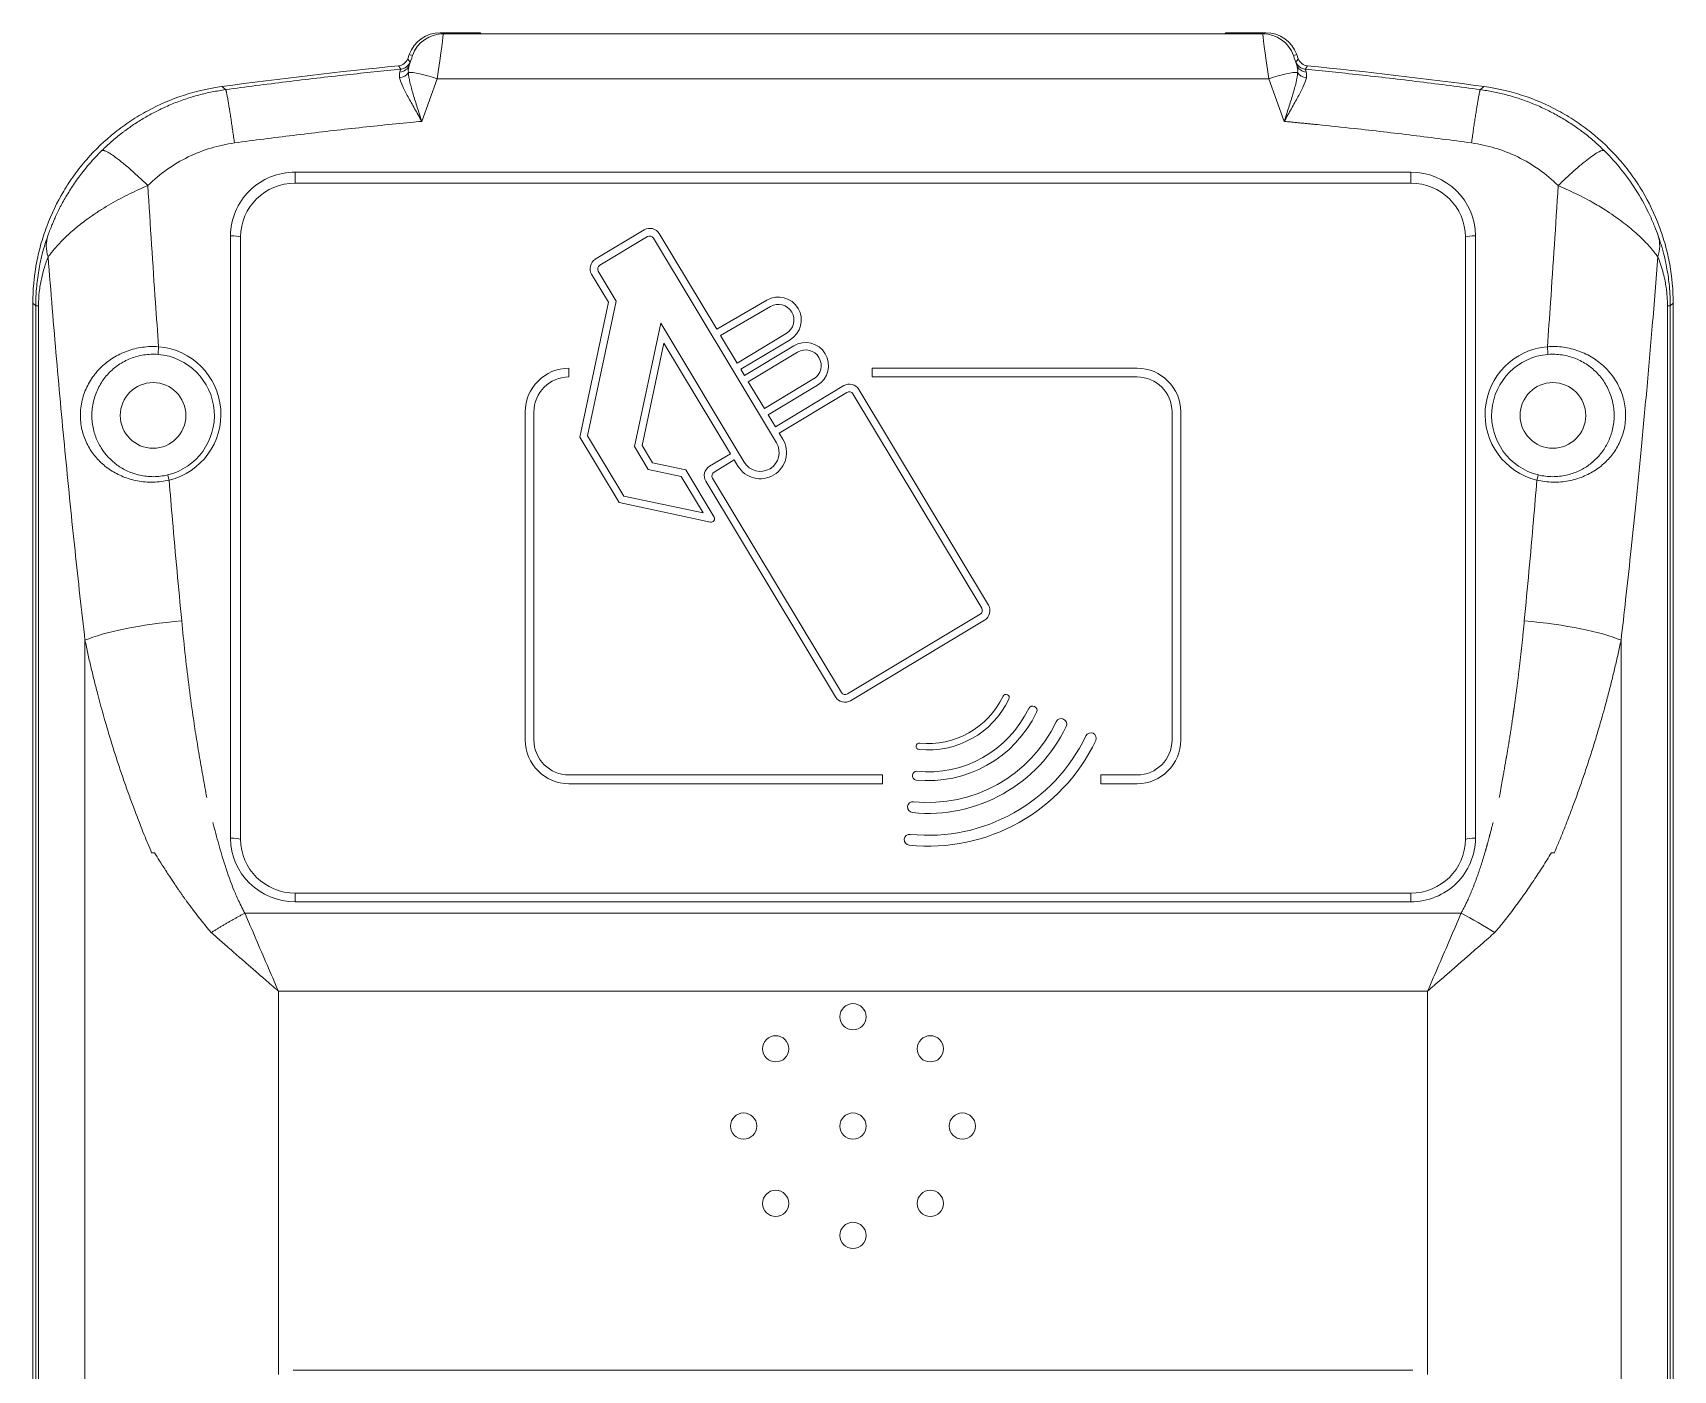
# Model space of a CAD drawing. Header units: millimetres. Extents: x -2408 to -1447, y -915 to -594.
# Drawn here: x -2148.2 to -2073.2, y -735.5 to -674.3 of the extents above; entities that cross this region are included whole.
import ezdxf

# ---------------------------------------------------------------- set-up
doc = ezdxf.new("R2010")
doc.units = ezdxf.units.MM
doc.layers.add('4', color=7, linetype='CONTINUOUS', true_color=0xffffff)

msp = doc.modelspace()

# ---------------------------------------------------------------- linework, layer by layer
at = {"layer": '4', "color": 7, "linetype": 'Continuous', "lineweight": 5}
for p, q in [((-2129.568, -674.332, 35), (-2129.423, -674.381, 35)), ((-2127.738, -674.332, 35), (-2129.568, -674.332, 35)), ((-2129.423, -674.381, 35), (-2091.959, -674.381, 35)), ((-2127.738, -674.332, 35), (-2127.696, -674.374, 35)), ((-2094.686, -674.38, 35), (-2126.696, -674.38, 35)), ((-2093.644, -674.332, 35), (-2093.686, -674.374, 35)), ((-2091.814, -674.332, 35), (-2093.644, -674.332, 35)), ((-2091.959, -674.381, 35), (-2091.814, -674.332, 35)), ((-2131.05, -675.519, 35), (-2130.977, -675.319, 35)), ((-2130.832, -675.368, 35), (-2130.977, -675.319, 35)), ((-2090.404, -675.319, 35), (-2090.549, -675.368, 35)), ((-2090.332, -675.519, 35), (-2090.404, -675.319, 35)), ((-2129.705, -676.435, 35), (-2130.408, -678.382, 35)), ((-2091.677, -676.435, 35), (-2129.705, -676.435, 35)), ((-2090.974, -678.383, 35), (-2091.677, -676.435, 35)), ((-2136.191, -680.704, 35), (-2136.191, -681.208, 35)), ((-2136.191, -680.704, 35), (-2085.191, -680.704, 35)), ((-2085.191, -680.704, 35), (-2085.191, -681.208, 35)), ((-2085.191, -681.208, 35), (-2136.191, -681.208, 35)), ((-2139.149, -711.165, 35), (-2139.149, -683.615, 35)), ((-2138.691, -683.668, 35), (-2138.691, -711.218, 35)), ((-2122.472, -684.692, 35), (-2120.233, -683.346, 35)), ((-2120.09, -683.653, 35), (-2122.268, -684.961, 35)), ((-2114.19, -693.085, 35), (-2119.816, -683.721, 35)), ((-2119.547, -683.517, 35), (-2116.923, -687.883, 35)), ((-2082.691, -683.668, 35), (-2082.691, -711.218, 35)), ((-2082.233, -711.165, 35), (-2082.233, -683.615, 35)), ((-2121.873, -686.658, 35), (-2122.643, -685.378, 35)), ((-2122.336, -685.236, 35), (-2121.517, -686.599, 35)), ((-2148.191, -739.832, 35), (-2148.191, -686.697, 35)), ((-2148.191, -686.697, 35), (-2148.057, -686.815, 35)), ((-2148.057, -739.832, 35), (-2148.057, -686.815, 35)), ((-2123.183, -692.821, 35), (-2121.873, -686.658, 35)), ((-2121.517, -686.599, 35), (-2122.827, -692.761, 35)), ((-2116.923, -687.883, 35), (-2114.632, -686.561, 35)), ((-2114.464, -686.852, 35), (-2116.756, -688.174, 35)), ((-2073.191, -686.697, 35), (-2073.325, -686.815, 35)), ((-2073.191, -739.832, 35), (-2073.191, -686.697, 35)), ((-2120.682, -693.25, 35), (-2119.484, -687.617, 35)), ((-2119.484, -687.617, 35), (-2115.666, -693.972, 35)), ((-2116.756, -688.174, 35), (-2115.991, -689.435, 35)), ((-2115.991, -689.435, 35), (-2113.74, -688.082, 35)), ((-2113.567, -688.37, 35), (-2115.818, -689.723, 35)), ((-2119.333, -688.522, 35), (-2120.33, -693.214, 35)), ((-2116.293, -693.581, 35), (-2119.333, -688.522, 35)), ((-2115.651, -690.001, 35), (-2113.401, -688.65, 35)), ((-2113.228, -688.938, 35), (-2115.478, -690.289, 35)), ((-2123.678, -690.072, 35), (-2123.678, -689.672, 35)), ((-2115.818, -689.723, 35), (-2115.651, -690.001, 35)), ((-2109.81, -689.672, 35), (-2097.704, -689.672, 35)), ((-2109.81, -689.672, 35), (-2109.81, -690.072, 35)), ((-2115.478, -690.289, 35), (-2114.742, -691.513, 35)), ((-2114.742, -691.513, 35), (-2112.493, -690.162, 35)), ((-2112.32, -690.45, 35), (-2114.569, -691.801, 35)), ((-2114.241, -692.348, 35), (-2111.114, -690.469, 35)), ((-2110.428, -690.64, 35), (-2104.501, -700.504, 35)), ((-2109.81, -690.072, 35), (-2097.704, -690.072, 35)), ((-2110.971, -690.775, 35), (-2114.068, -692.636, 35)), ((-2104.807, -700.646, 35), (-2110.697, -690.844, 35)), ((-2125.678, -706.673, 35), (-2125.678, -691.672, 35)), ((-2125.278, -706.673, 35), (-2125.278, -691.672, 35)), ((-2114.569, -691.801, 35), (-2114.241, -692.348, 35)), ((-2096.104, -691.672, 35), (-2096.104, -706.673, 35)), ((-2095.704, -691.672, 35), (-2095.704, -706.673, 35)), ((-2121.382, -695.818, 35), (-2123.183, -692.821, 35)), ((-2122.827, -692.761, 35), (-2121.169, -695.52, 35)), ((-2114.068, -692.636, 35), (-2113.902, -692.912, 35)), ((-2120.682, -693.25, 35), (-2120.05, -694.302, 35)), ((-2120.33, -693.214, 35), (-2119.858, -693.999, 35)), ((-2117.249, -694.155, 35), (-2116.293, -693.581, 35)), ((-2118.552, -694.62, 35), (-2120.05, -694.302, 35)), ((-2119.858, -693.999, 35), (-2118.339, -694.322, 35)), ((-2118.339, -694.322, 35), (-2117.043, -696.479, 35)), ((-2116.12, -693.869, 35), (-2117.045, -694.425, 35)), ((-2115.954, -694.145, 35), (-2116.12, -693.869, 35)), ((-2117.549, -696.289, 35), (-2118.552, -694.62, 35)), ((-2111.493, -704.705, 35), (-2117.42, -694.841, 35)), ((-2117.113, -694.699, 35), (-2111.224, -704.502, 35)), ((-2117.205, -696.706, 35), (-2121.382, -695.818, 35)), ((-2121.169, -695.52, 35), (-2117.549, -696.289, 35)), ((-2110.949, -704.57, 35), (-2104.876, -700.921, 35)), ((-2104.672, -701.19, 35), (-2110.807, -704.877, 35)), ((-2145.806, -705.732, 35), (-2145.806, -702.115, 35)), ((-2075.575, -705.732, 35), (-2075.575, -702.115, 35)), ((-2145.806, -739.832, 35), (-2145.806, -705.732, 35)), ((-2075.575, -738.832, 35), (-2075.575, -705.732, 35)), ((-2073.325, -715.732, 35), (-2073.325, -705.232, 35)), ((-2109.346, -708.273, 35), (-2123.678, -708.273, 35)), ((-2109.346, -708.673, 35), (-2123.678, -708.673, 35)), ((-2109.346, -708.673, 35), (-2109.346, -708.273, 35)), ((-2099.367, -708.273, 35), (-2099.367, -708.673, 35)), ((-2097.704, -708.273, 35), (-2099.367, -708.273, 35)), ((-2097.704, -708.673, 35), (-2099.367, -708.673, 35)), ((-2142.633, -711.832, 35), (-2142.623, -711.832, 35)), ((-2078.749, -711.832, 35), (-2078.759, -711.832, 35)), ((-2136.191, -713.678, 35), (-2085.191, -713.678, 35)), ((-2136.191, -713.678, 35), (-2136.191, -714.075, 35)), ((-2085.191, -713.678, 35), (-2085.191, -714.075, 35)), ((-2138.496, -714.587, 35), (-2082.886, -714.587, 35)), ((-2085.191, -714.075, 35), (-2136.191, -714.075, 35)), ((-2136.962, -735.693, 35), (-2136.962, -718.158, 35)), ((-2084.42, -718.158, 35), (-2136.962, -718.158, 35)), ((-2084.42, -735.693, 35), (-2084.42, -718.158, 35)), ((-2136.291, -735.495, 35), (-2085.091, -735.495, 35))]:
    msp.add_line(p, q, dxfattribs=at)
at = {"layer": '4', "color": 7, "linetype": 'Continuous', "lineweight": 5, "extrusion": (0, 0, -1)}
for centre in [(2142.691, -691.832, -35), (2078.691, -691.832, -35)]:
    msp.add_circle(centre, 1.5, dxfattribs=at)
at = {"layer": '4', "color": 7, "linetype": 'Continuous', "lineweight": 5}
for centre in [(-2110.691, -719.332, 35), (-2114.226, -720.797, 35), (-2107.155, -720.797, 35), (-2115.691, -724.332, 35), (-2110.691, -724.332, 35), (-2105.691, -724.332, 35), (-2114.226, -727.868, 35), (-2107.155, -727.868, 35), (-2110.691, -729.332, 35)]:
    msp.add_circle(centre, 0.6, dxfattribs=at)
at = {"layer": '4', "color": 7, "linetype": 'Continuous', "lineweight": 5, "extrusion": (0, 0, -1)}
msp.add_arc((2110.691, -888.332, -35), 213.5, 82.23319, 84.41446, dxfattribs=at)
at = {"layer": '4', "color": 7, "linetype": 'Continuous', "lineweight": 5}
for centre, radius, start, end in [((-2110.691, -888.332, 35), 213.5, 82.23319, 84.41446), ((-2119.975, -683.775, 35), 0.5, 31, 121), ((-2119.987, -683.824, 35), 0.2, 31, 121), ((-2122.214, -685.12, 35), 0.5, 121, 211), ((-2122.165, -685.133, 35), 0.2, 121, 211), ((-2114.107, -687.47, 35), 1.05, 301, 119.98985), ((-2114.107, -687.47, 35), 0.714, 301, 119.98985), ((-2112.86, -689.55, 35), 1.05, 301, 121), ((-2142.691, -691.832, 35), 2.8, 283.62528, 85.32345), ((-2142.691, -691.779, 35), 3.1, 283.62528, 85.32345), ((-2112.86, -689.55, 35), 0.714, 301, 121), ((-2078.691, -691.779, 35), 3.1, 94.67655, 256.37472), ((-2078.691, -691.832, 35), 2.8, 94.67655, 256.37472), ((-2123.678, -691.672, 35), 2, 90, 180), ((-2097.704, -691.672, 35), 2, 0, 90), ((-2123.678, -691.672, 35), 1.6, 90, 180), ((-2110.856, -690.897, 35), 0.5, 31, 121), ((-2110.868, -690.947, 35), 0.2, 31, 121), ((-2097.704, -691.672, 35), 1.6, 0, 90), ((-2114.928, -693.529, 35), 1.197, 211, 31), ((-2114.928, -693.529, 35), 0.861, 211, 31), ((-2116.991, -694.584, 35), 0.5, 121, 211), ((-2116.942, -694.596, 35), 0.2, 121, 211), ((-2117.173, -696.557, 35), 0.152, 258, 31), ((-2104.979, -700.749, 35), 0.2, 301, 31), ((-2104.929, -700.761, 35), 0.5, 301, 31), ((-2111.065, -704.448, 35), 0.5, 211, 301), ((-2111.052, -704.399, 35), 0.2, 211, 301), ((-2107.255, -703.039, 35), 4.094, 264.14377, 334.45425), ((-2107.255, -703.039, 35), 3.794, 264.14377, 334.45425), ((-2103.696, -704.74, 35), 0.15, 334.45425, 154.45425), ((-2107.255, -703.039, 35), 5.494, 264.14377, 334.45425), ((-2107.255, -703.039, 35), 5.094, 264.14377, 334.45425), ((-2102.478, -705.322, 35), 0.2, 334.45425, 154.45425), ((-2101.17, -705.947, 35), 0.25, 334.45425, 154.45425), ((-2107.255, -703.039, 35), 7.994, 264.14377, 334.45425), ((-2107.255, -703.039, 35), 6.994, 264.14377, 334.45425), ((-2107.255, -703.039, 35), 6.494, 264.14377, 334.45425), ((-2099.817, -706.594, 35), 0.25, 334.45425, 154.45425), ((-2123.678, -706.673, 35), 2, 180, 270), ((-2123.678, -706.673, 35), 1.6, 180, 270), ((-2107.255, -703.039, 35), 8.494, 264.14377, 334.45425), ((-2107.657, -706.962, 35), 0.15, 84.14377, 264.14377), ((-2097.704, -706.673, 35), 2, 270, 0), ((-2097.704, -706.673, 35), 1.6, 270, 0), ((-2107.771, -708.308, 35), 0.201, 90.93309, 257.35445), ((-2107.943, -709.748, 35), 0.25, 84.14377, 264.14377), ((-2108.096, -711.24, 35), 0.25, 84.14377, 264.14377)]:
    msp.add_arc(centre, radius, start, end, dxfattribs=at)
at = {"layer": '4', "color": 7, "linetype": 'Continuous', "lineweight": 5, "extrusion": (0, 0, -1)}
for centre, major_axis, start_param, end_param in [((-2129.568, -675.832, 35), (-1.422, 0.479), 0.024295, 1.245939), ((-2091.814, -675.832, 35), (-1.422, -0.479), 1.895654, 3.117298)]:
    msp.add_ellipse(centre, major_axis=major_axis, ratio=0.999865, start_param=start_param, end_param=end_param, dxfattribs=at)
at = {"layer": '4', "color": 7, "linetype": 'Continuous', "lineweight": 5}
for centre, major_axis, ratio, start_param, end_param in [((-2129.423, -675.881, 35), (0.479, 1.422), 0.999865, 0.324858, 1.546502), ((-2129.787, -676.881, 35), (0.364, 2.5), 0.006837, 4.892919, 6.278945), ((-2126.696, -674.374, 35), (1, 0), 0.005236, 3.146829, 4.712389), ((-2094.686, -674.374, 35), (1, 0), 0.005236, 4.712389, 6.277949), ((-2091.595, -676.881, 35), (-0.364, 2.5), 0.006837, 0.00424, 1.390266), ((-2091.959, -675.881, 35), (-0.479, 1.422), 0.999865, 4.736684, 5.958328), ((-2131.414, -675.5, 35), (-0.41, -0.286), 0.999799, 1.057884, 2.182323), ((-2131.196, -676.368, 35), (0.364, 1), 0.015412, 5.299794, 6.283561), ((-2090.185, -676.368, 35), (-0.364, 1), 0.015412, 6.282809, 7.266576), ((-2089.968, -675.5, 35), (-0.41, 0.286), 0.999799, 0.959269, 2.083708), ((-2131.457, -675.959, 35), (-0.49, -0.1), 0.869139, 1.47219, 2.472003), ((-2131.452, -675.648, 35), (-0.478, 0.147), 0.952358, 1.94424, 3.087793), ((-2129.705, -676.703, 35), (1.411, -0.509), 0.168279, 1.631447, 2.824925), ((-2091.677, -676.703, 35), (-1.411, -0.509), 0.168279, 3.458261, 4.651739), ((-2089.93, -675.648, 35), (-0.478, -0.147), 0.952358, 0.053799, 1.197352), ((-2089.925, -675.959, 35), (-0.49, 0.1), 0.869139, 0.66959, 1.669403), ((-2136.191, -683.615, 35), (2.958, 0), 0.983927, 1.570796, 3.141593), ((-2085.191, -683.615, 35), (2.958, 0), 0.983927, 0, 1.570796), ((-2136.191, -683.668, 35), (-2.5, 0), 0.983927, 4.712389, 6.283185), ((-2085.191, -683.668, 35), (2.5, 0), 0.983927, 0, 1.570796), ((-2139.149, -683.704, 35), (0.5, 0), 0.178571, 0.411517, 1.570796), ((-2082.233, -683.704, 35), (0.5, 0), 0.178571, 1.570796, 2.730076), ((-2142.438, -688.742, 35), (-0.024, -0.299), 0.014794, 4.533459, 6.283185), ((-2078.944, -688.742, 35), (0.024, -0.299), 0.014795, 0, 1.749727), ((-2141.961, -694.845, 35), (0.071, -0.292), 0.042714, 1.745225, 3.141593), ((-2079.421, -694.845, 35), (-0.071, -0.292), 0.042714, 3.141593, 4.53796), ((-2141.384, -702.115, 35), (-4.977, -0.477), 0.177784, 4.695366, 5.789106), ((-2079.997, -702.115, 35), (4.977, -0.477), 0.177784, 0.494079, 1.58782), ((-2136.191, -711.165, 35), (2.958, 0), 0.983927, 3.141593, 4.712389), ((-2139.149, -711.254, 35), (0.5, 0), 0.178571, 0.411517, 1.570796), ((-2136.191, -711.218, 35), (-2.5, 0), 0.983927, 0, 1.570796), ((-2085.191, -711.165, 35), (-2.958, 0), 0.983927, 1.570796, 3.141593), ((-2085.191, -711.218, 35), (2.5, 0), 0.983927, 4.712389, 6.283185), ((-2082.233, -711.254, 35), (-0.5, 0), 0.178571, 4.712389, 5.871668)]:
    msp.add_ellipse(centre, major_axis=major_axis, ratio=ratio, start_param=start_param, end_param=end_param, dxfattribs=at)
for points, degree, knots in [([(-2131.471, -675.846, 35), (-2131.377, -675.837, 35), (-2131.288, -675.801, 35), (-2131.14, -675.686, 35), (-2131.082, -675.608, 35), (-2131.05, -675.519, 35)], 3, [0, 0, 0, 0, 0.5, 0.5, 1, 1, 1, 1]), ([(-2090.332, -675.519, 35), (-2090.299, -675.608, 35), (-2090.242, -675.686, 35), (-2090.095, -675.8, 35), (-2090.005, -675.837, 35), (-2089.911, -675.846, 35)], 3, [0, 0, 0, 0, 0.5, 0.5, 1, 1, 1, 1]), ([(-2139.373, -676.933, 35), (-2138.45, -676.807, 35), (-2136.604, -676.568, 35), (-2133.934, -676.258, 35), (-2132.187, -676.078, 35), (-2131.366, -675.997, 35)], 3, [0, 0, 0, 0, 0.346354, 0.692709, 1, 1, 1, 1]), ([(-2131.366, -675.997, 35), (-2131.369, -675.992, 35), (-2131.373, -675.986, 35), (-2131.392, -675.959, 35), (-2131.408, -675.937, 35), (-2131.439, -675.892, 35), (-2131.455, -675.869, 35), (-2131.471, -675.846, 35)], 3, [0, 0, 0, 0, 0.108436, 0.108436, 0.542179, 0.542179, 1, 1, 1, 1]), ([(-2130.408, -678.382, 35), (-2130.463, -678.284, 35), (-2130.519, -678.184, 35), (-2130.628, -677.991, 35), (-2130.681, -677.896, 35), (-2130.84, -677.616, 35), (-2130.942, -677.434, 35), (-2131.128, -677.09, 35), (-2131.211, -676.929, 35), (-2131.344, -676.638, 35), (-2131.395, -676.505, 35), (-2131.419, -676.392, 35)], 3, [0, 0, 0, 0, 0.125, 0.125, 0.25, 0.25, 0.5, 0.5, 0.75, 0.75, 1, 1, 1, 1]), ([(-2131.019, -676.145, 35), (-2131.012, -676.282, 35), (-2130.984, -676.438, 35), (-2130.907, -676.775, 35), (-2130.857, -676.957, 35), (-2130.742, -677.342, 35), (-2130.679, -677.543, 35), (-2130.547, -677.954, 35), (-2130.478, -678.165, 35), (-2130.408, -678.382, 35)], 3, [0, 0, 0, 0, 0.25, 0.25, 0.5, 0.5, 0.75, 0.75, 1, 1, 1, 1]), ([(-2090.974, -678.383, 35), (-2090.904, -678.166, 35), (-2090.835, -677.954, 35), (-2090.703, -677.543, 35), (-2090.639, -677.342, 35), (-2090.525, -676.957, 35), (-2090.474, -676.775, 35), (-2090.397, -676.438, 35), (-2090.37, -676.282, 35), (-2090.363, -676.145, 35)], 3, [0, 0, 0, 0, 0.25, 0.25, 0.5, 0.5, 0.75, 0.75, 1, 1, 1, 1]), ([(-2089.963, -676.392, 35), (-2089.987, -676.505, 35), (-2090.038, -676.638, 35), (-2090.17, -676.929, 35), (-2090.253, -677.09, 35), (-2090.44, -677.434, 35), (-2090.542, -677.616, 35), (-2090.753, -677.99, 35), (-2090.863, -678.183, 35), (-2090.974, -678.383, 35)], 3, [0, 0, 0, 0, 0.25, 0.25, 0.5, 0.5, 0.75, 0.75, 1, 1, 1, 1]), ([(-2089.911, -675.846, 35), (-2089.914, -675.851, 35), (-2089.918, -675.857, 35), (-2089.937, -675.884, 35), (-2089.953, -675.906, 35), (-2089.984, -675.951, 35), (-2090, -675.974, 35), (-2090.016, -675.997, 35)], 3, [0, 0, 0, 0, 0.108436, 0.108436, 0.542179, 0.542179, 1, 1, 1, 1]), ([(-2082.009, -676.933, 35), (-2082.931, -676.807, 35), (-2084.778, -676.568, 35), (-2087.447, -676.258, 35), (-2089.194, -676.078, 35), (-2090.016, -675.997, 35)], 3, [0, 0, 0, 0, 0.346354, 0.692709, 1, 1, 1, 1]), ([(-2148.191, -686.697, 35), (-2148.191, -686.094, 35), (-2148.137, -685.5, 35), (-2147.978, -684.622, 35), (-2147.912, -684.332, 35), (-2147.753, -683.755, 35), (-2147.66, -683.468, 35), (-2147.343, -682.624, 35), (-2147.084, -682.087, 35), (-2146.627, -681.32, 35), (-2146.463, -681.071, 35), (-2146.112, -680.586, 35), (-2145.923, -680.349, 35), (-2145.332, -679.672, 35), (-2144.902, -679.26, 35), (-2144.204, -678.702, 35), (-2143.962, -678.526, 35), (-2143.461, -678.195, 35), (-2143.202, -678.039, 35), (-2142.412, -677.613, 35), (-2141.866, -677.379, 35), (-2140.732, -677.008, 35), (-2140.141, -676.872, 35), (-2139.544, -676.791, 35)], 3, [0, 0, 0, 0, 0.125, 0.125, 0.1875, 0.1875, 0.25, 0.25, 0.375, 0.375, 0.4375, 0.4375, 0.5, 0.5, 0.625, 0.625, 0.6875, 0.6875, 0.75, 0.75, 0.875, 0.875, 1, 1, 1, 1]), ([(-2144.008, -678.834, 35), (-2143.966, -678.803, 35), (-2143.845, -678.714, 35), (-2143.642, -678.571, 35), (-2143.397, -678.409, 35), (-2143.15, -678.256, 35), (-2142.9, -678.112, 35), (-2142.649, -677.976, 35), (-2142.289, -677.794, 35), (-2141.813, -677.581, 35), (-2141.215, -677.357, 35), (-2140.606, -677.174, 35), (-2139.992, -677.029, 35), (-2139.579, -676.965, 35), (-2139.373, -676.933, 35)], 3, [0, 0, 0, 0, 0.030788, 0.089296, 0.147314, 0.204823, 0.261804, 0.31824, 0.374115, 0.500706, 0.626856, 0.752295, 0.876759, 1, 1, 1, 1]), ([(-2077.367, -678.84, 35), (-2077.427, -678.794, 35), (-2077.572, -678.688, 35), (-2077.804, -678.527, 35), (-2078.065, -678.358, 35), (-2078.329, -678.199, 35), (-2078.597, -678.047, 35), (-2078.869, -677.905, 35), (-2079.145, -677.772, 35), (-2079.423, -677.648, 35), (-2079.704, -677.532, 35), (-2079.987, -677.426, 35), (-2080.272, -677.328, 35), (-2080.559, -677.24, 35), (-2080.847, -677.16, 35), (-2081.136, -677.09, 35), (-2081.427, -677.028, 35), (-2081.717, -676.975, 35), (-2081.912, -676.947, 35), (-2082.009, -676.933, 35)], 3, [0, 0, 0, 0, 0.044785, 0.106225, 0.167432, 0.228404, 0.289146, 0.349657, 0.409938, 0.469989, 0.529811, 0.589404, 0.648769, 0.707907, 0.766814, 0.825485, 0.883911, 0.942085, 1, 1, 1, 1]), ([(-2073.191, -686.697, 35), (-2073.191, -686.094, 35), (-2073.245, -685.5, 35), (-2073.404, -684.622, 35), (-2073.47, -684.332, 35), (-2073.629, -683.755, 35), (-2073.722, -683.468, 35), (-2074.039, -682.624, 35), (-2074.297, -682.087, 35), (-2074.754, -681.32, 35), (-2074.918, -681.071, 35), (-2075.27, -680.586, 35), (-2075.459, -680.349, 35), (-2076.05, -679.672, 35), (-2076.48, -679.26, 35), (-2077.178, -678.702, 35), (-2077.419, -678.526, 35), (-2077.92, -678.195, 35), (-2078.18, -678.039, 35), (-2078.969, -677.613, 35), (-2079.516, -677.379, 35), (-2080.65, -677.008, 35), (-2081.24, -676.872, 35), (-2081.838, -676.791, 35)], 3, [0, 0, 0, 0, 0.125, 0.125, 0.1875, 0.1875, 0.25, 0.25, 0.375, 0.375, 0.4375, 0.4375, 0.5, 0.5, 0.625, 0.625, 0.6875, 0.6875, 0.75, 0.75, 0.875, 0.875, 1, 1, 1, 1]), ([(-2130.408, -678.382, 35), (-2130.577, -678.399, 35), (-2130.747, -678.415, 35), (-2131.813, -678.518, 35), (-2133.605, -678.704, 35), (-2136.29, -679.016, 35), (-2138.077, -679.248, 35), (-2138.969, -679.369, 35)], 3, [0, 0, 0, 0, 0.059317, 0.059317, 0.372878, 0.686439, 1, 1, 1, 1]), ([(-2089.446, -678.533, 35), (-2088.89, -678.589, 35), (-2087.437, -678.743, 35), (-2085.092, -679.016, 35), (-2083.305, -679.248, 35), (-2082.412, -679.369, 35)], 3, [0, 0, 0, 0, 0.236993, 0.618497, 1, 1, 1, 1]), ([(-2145.034, -679.718, 35), (-2144.961, -679.647, 35), (-2144.815, -679.506, 35), (-2144.588, -679.302, 35), (-2144.358, -679.107, 35), (-2144.163, -678.952, 35), (-2144.046, -678.862, 35), (-2144.008, -678.834, 35)], 3, [0, 0, 0, 0, 0.225919, 0.450445, 0.673484, 0.894944, 1, 1, 1, 1]), ([(-2076.348, -679.718, 35), (-2076.424, -679.645, 35), (-2076.575, -679.498, 35), (-2076.81, -679.287, 35), (-2077.051, -679.085, 35), (-2077.238, -678.937, 35), (-2077.344, -678.857, 35), (-2077.367, -678.84, 35)], 3, [0, 0, 0, 0, 0.235435, 0.470005, 0.70369, 0.936485, 1, 1, 1, 1]), ([(-2147.506, -683.622, 35), (-2147.493, -683.587, 35), (-2147.467, -683.512, 35), (-2147.422, -683.392, 35), (-2147.371, -683.26, 35), (-2147.313, -683.117, 35), (-2147.248, -682.962, 35), (-2147.127, -682.687, 35), (-2146.932, -682.283, 35), (-2146.636, -681.75, 35), (-2146.289, -681.208, 35), (-2145.941, -680.734, 35), (-2145.617, -680.339, 35), (-2145.33, -680.018, 35), (-2145.132, -679.817, 35), (-2145.034, -679.718, 35)], 3, [0, 0, 0, 0, 0.02812, 0.058481, 0.091176, 0.126287, 0.163883, 0.204025, 0.325327, 0.455698, 0.594021, 0.731474, 0.82355, 0.913015, 1, 1, 1, 1]), ([(-2076.348, -679.718, 35), (-2076.382, -679.695, 35), (-2076.458, -679.708, 35), (-2076.699, -679.832, 35), (-2076.865, -679.942, 35), (-2077.264, -680.245, 35), (-2077.495, -680.439, 35), (-2077.974, -680.864, 35), (-2078.22, -681.095, 35), (-2078.451, -681.321, 35)], 3, [0, 0, 0, 0, 0.25, 0.25, 0.5, 0.5, 0.75, 0.75, 1, 1, 1, 1]), ([(-2073.876, -683.622, 35), (-2073.923, -683.489, 35), (-2073.98, -683.335, 35), (-2074.111, -683.013, 35), (-2074.184, -682.844, 35), (-2074.424, -682.329, 35), (-2074.613, -681.976, 35), (-2075.039, -681.284, 35), (-2075.277, -680.946, 35), (-2075.789, -680.303, 35), (-2076.064, -679.999, 35), (-2076.348, -679.718, 35)], 3, [0, 0, 0, 0, 0.125, 0.125, 0.25, 0.25, 0.5, 0.5, 0.75, 0.75, 1, 1, 1, 1]), ([(-2147.492, -684.585, 35), (-2147.477, -684.564, 35), (-2147.443, -684.52, 35), (-2147.384, -684.442, 35), (-2147.311, -684.349, 35), (-2147.202, -684.216, 35), (-2147.056, -684.048, 35), (-2146.789, -683.766, 35), (-2146.405, -683.405, 35), (-2145.921, -683.012, 35), (-2145.466, -682.684, 35), (-2145.053, -682.412, 35), (-2144.631, -682.158, 35), (-2144.205, -681.921, 35), (-2143.777, -681.703, 35), (-2143.353, -681.502, 35), (-2143.07, -681.381, 35), (-2142.931, -681.321, 35)], 3, [0, 0, 0, 0, 0.022476, 0.048694, 0.078528, 0.1119, 0.171743, 0.227697, 0.355608, 0.474159, 0.556188, 0.635682, 0.712836, 0.78778, 0.860577, 0.931325, 1, 1, 1, 1]), ([(-2142.438, -688.689, 35), (-2142.487, -688.022, 35), (-2142.658, -685.623, 35), (-2142.82, -683.145, 35), (-2142.931, -681.321, 35)], 3, [0, 0, 0, 0, 0.280783, 1, 1, 1, 1]), ([(-2078.944, -688.689, 35), (-2078.895, -688.022, 35), (-2078.724, -685.623, 35), (-2078.562, -683.145, 35), (-2078.451, -681.321, 35)], 3, [0, 0, 0, 0, 0.280783, 1, 1, 1, 1]), ([(-2073.89, -684.585, 35), (-2073.908, -684.561, 35), (-2073.945, -684.511, 35), (-2074.009, -684.427, 35), (-2074.084, -684.332, 35), (-2074.171, -684.227, 35), (-2074.271, -684.11, 35), (-2074.387, -683.984, 35), (-2074.587, -683.774, 35), (-2074.943, -683.433, 35), (-2075.53, -682.952, 35), (-2076.21, -682.482, 35), (-2076.82, -682.116, 35), (-2077.289, -681.862, 35), (-2077.688, -681.663, 35), (-2078.074, -681.482, 35), (-2078.327, -681.374, 35), (-2078.451, -681.321, 35)], 3, [0, 0, 0, 0, 0.0258, 0.053766, 0.083952, 0.116406, 0.151169, 0.18827, 0.227731, 0.331805, 0.474223, 0.629964, 0.736738, 0.807434, 0.874926, 0.939128, 1, 1, 1, 1]), ([(-2148.057, -686.815, 35), (-2148.056, -686.748, 35), (-2148.055, -686.614, 35), (-2148.049, -686.414, 35), (-2148.038, -686.215, 35), (-2148.019, -685.948, 35), (-2147.983, -685.611, 35), (-2147.924, -685.215, 35), (-2147.849, -684.821, 35), (-2147.756, -684.426, 35), (-2147.642, -684.022, 35), (-2147.553, -683.758, 35), (-2147.506, -683.622, 35)], 3, [0, 0, 0, 0, 0.056926, 0.113882, 0.170976, 0.22832, 0.345459, 0.467876, 0.588178, 0.716658, 0.853803, 1, 1, 1, 1]), ([(-2147.506, -683.622, 35), (-2147.55, -683.762, 35), (-2147.575, -683.915, 35), (-2147.573, -684.24, 35), (-2147.546, -684.411, 35), (-2147.492, -684.585, 35)], 3, [0, 0, 0, 0, 0.5, 0.5, 1, 1, 1, 1]), ([(-2073.702, -684.161, 35), (-2073.711, -684.129, 35), (-2073.765, -683.945, 35), (-2073.826, -683.769, 35), (-2073.875, -683.622, 35)], 3, [0, 0, 0, 0, 0.170656, 1, 1, 1, 1]), ([(-2147.928, -686.815, 35), (-2147.928, -686.6, 35), (-2147.916, -686.386, 35), (-2147.871, -685.976, 35), (-2147.839, -685.779, 35), (-2147.721, -685.221, 35), (-2147.615, -684.89, 35), (-2147.492, -684.585, 35)], 3, [0, 0, 0, 0, 0.25, 0.25, 0.5, 0.5, 1, 1, 1, 1]), ([(-2145.806, -702.115, 35), (-2145.883, -701.439, 35), (-2146.039, -700.072, 35), (-2146.264, -697.998, 35), (-2146.484, -695.877, 35), (-2146.698, -693.71, 35), (-2146.907, -691.495, 35), (-2147.109, -689.234, 35), (-2147.306, -686.925, 35), (-2147.429, -685.37, 35), (-2147.492, -684.585, 35)], 3, [0, 0, 0, 0, 0.115831, 0.234281, 0.355351, 0.47904, 0.605349, 0.734278, 0.865829, 1, 1, 1, 1]), ([(-2075.575, -702.115, 35), (-2075.505, -701.498, 35), (-2075.356, -700.192, 35), (-2075.131, -698.124, 35), (-2074.894, -695.839, 35), (-2074.647, -693.335, 35), (-2074.394, -690.613, 35), (-2074.136, -687.672, 35), (-2073.974, -685.638, 35), (-2073.89, -684.585, 35)], 3, [0, 0, 0, 0, 0.105723, 0.223829, 0.354314, 0.497177, 0.652413, 0.820022, 1, 1, 1, 1]), ([(-2073.454, -686.815, 35), (-2073.454, -686.778, 35), (-2073.455, -686.703, 35), (-2073.458, -686.592, 35), (-2073.463, -686.48, 35), (-2073.47, -686.369, 35), (-2073.485, -686.199, 35), (-2073.512, -685.97, 35), (-2073.565, -685.658, 35), (-2073.644, -685.315, 35), (-2073.753, -684.943, 35), (-2073.843, -684.709, 35), (-2073.89, -684.585, 35)], 3, [0, 0, 0, 0, 0.04109, 0.082296, 0.123782, 0.165711, 0.20824, 0.31928, 0.438356, 0.604968, 0.791544, 1, 1, 1, 1]), ([(-2073.325, -686.815, 35), (-2073.326, -686.749, 35), (-2073.326, -686.616, 35), (-2073.333, -686.417, 35), (-2073.343, -686.217, 35), (-2073.362, -685.953, 35), (-2073.398, -685.615, 35), (-2073.456, -685.225, 35), (-2073.533, -684.818, 35), (-2073.616, -684.469, 35), (-2073.677, -684.244, 35), (-2073.702, -684.161, 35)], 3, [0, 0, 0, 0, 0.069301, 0.139508, 0.210391, 0.281838, 0.421344, 0.577543, 0.719488, 0.893773, 1, 1, 1, 1]), ([(-2141.961, -694.791, 35), (-2142.203, -694.848, 35), (-2142.446, -694.877, 35), (-2142.812, -694.885, 35), (-2142.934, -694.881, 35), (-2143.173, -694.861, 35), (-2143.29, -694.845, 35), (-2143.635, -694.781, 35), (-2143.857, -694.715, 35), (-2144.266, -694.549, 35), (-2144.457, -694.448, 35), (-2144.814, -694.214, 35), (-2144.976, -694.083, 35), (-2145.269, -693.794, 35), (-2145.401, -693.636, 35), (-2145.637, -693.284, 35), (-2145.737, -693.096, 35), (-2145.898, -692.683, 35), (-2145.959, -692.457, 35), (-2146.007, -692.102, 35), (-2146.016, -691.98, 35), (-2146.018, -691.733, 35), (-2146.012, -691.611, 35), (-2145.969, -691.246, 35), (-2145.909, -691.004, 35), (-2145.742, -690.559, 35), (-2145.633, -690.348, 35), (-2145.375, -689.962, 35), (-2145.228, -689.786, 35), (-2144.896, -689.465, 35), (-2144.71, -689.321, 35), (-2144.315, -689.075, 35), (-2144.103, -688.971, 35), (-2143.649, -688.806, 35), (-2143.415, -688.748, 35), (-2142.935, -688.68, 35), (-2142.686, -688.671, 35), (-2142.438, -688.689, 35)], 3, [0, 0, 0, 0, 0.0625, 0.0625, 0.09375, 0.09375, 0.125, 0.125, 0.1875, 0.1875, 0.25, 0.25, 0.3125, 0.3125, 0.375, 0.375, 0.4375, 0.4375, 0.5, 0.5, 0.53125, 0.53125, 0.5625, 0.5625, 0.625, 0.625, 0.6875, 0.6875, 0.75, 0.75, 0.8125, 0.8125, 0.875, 0.875, 0.9375, 0.9375, 1, 1, 1, 1]), ([(-2142.463, -689.041, 35), (-2142.681, -689.024, 35), (-2142.901, -689.032, 35), (-2143.322, -689.096, 35), (-2143.526, -689.151, 35), (-2143.919, -689.307, 35), (-2144.1, -689.404, 35), (-2144.436, -689.633, 35), (-2144.593, -689.767, 35), (-2144.869, -690.061, 35), (-2144.99, -690.221, 35), (-2145.199, -690.572, 35), (-2145.286, -690.761, 35), (-2145.417, -691.161, 35), (-2145.462, -691.377, 35), (-2145.499, -691.806, 35), (-2145.492, -692.027, 35), (-2145.432, -692.439, 35), (-2145.38, -692.636, 35), (-2145.245, -692.996, 35), (-2145.162, -693.161, 35), (-2144.871, -693.627, 35), (-2144.632, -693.883, 35), (-2144.188, -694.206, 35), (-2144.028, -694.3, 35), (-2143.682, -694.458, 35), (-2143.494, -694.522, 35), (-2143.196, -694.588, 35), (-2143.095, -694.605, 35), (-2142.887, -694.627, 35), (-2142.78, -694.633, 35), (-2142.458, -694.631, 35), (-2142.244, -694.605, 35), (-2142.031, -694.553, 35)], 3, [0, 0, 0, 0, 0.0625, 0.0625, 0.125, 0.125, 0.1875, 0.1875, 0.25, 0.25, 0.3125, 0.3125, 0.375, 0.375, 0.4375, 0.4375, 0.5, 0.5, 0.5625, 0.5625, 0.625, 0.625, 0.75, 0.75, 0.8125, 0.8125, 0.875, 0.875, 0.90625, 0.90625, 0.9375, 0.9375, 1, 1, 1, 1]), ([(-2078.944, -688.689, 35), (-2078.696, -688.671, 35), (-2078.452, -688.679, 35), (-2077.971, -688.747, 35), (-2077.732, -688.806, 35), (-2077.283, -688.969, 35), (-2077.069, -689.073, 35), (-2076.67, -689.321, 35), (-2076.488, -689.463, 35), (-2076.155, -689.784, 35), (-2076.006, -689.962, 35), (-2075.75, -690.346, 35), (-2075.641, -690.555, 35), (-2075.472, -691.003, 35), (-2075.414, -691.24, 35), (-2075.356, -691.732, 35), (-2075.358, -691.978, 35), (-2075.423, -692.458, 35), (-2075.483, -692.68, 35), (-2075.645, -693.097, 35), (-2075.745, -693.284, 35), (-2075.978, -693.632, 35), (-2076.111, -693.793, 35), (-2076.407, -694.084, 35), (-2076.568, -694.214, 35), (-2076.922, -694.447, 35), (-2077.116, -694.549, 35), (-2077.525, -694.715, 35), (-2077.745, -694.78, 35), (-2078.206, -694.866, 35), (-2078.444, -694.887, 35), (-2078.934, -694.878, 35), (-2079.179, -694.848, 35), (-2079.421, -694.791, 35)], 3, [0, 0, 0, 0, 0.0625, 0.0625, 0.125, 0.125, 0.1875, 0.1875, 0.25, 0.25, 0.3125, 0.3125, 0.375, 0.375, 0.4375, 0.4375, 0.5, 0.5, 0.5625, 0.5625, 0.625, 0.625, 0.6875, 0.6875, 0.75, 0.75, 0.8125, 0.8125, 0.875, 0.875, 0.9375, 0.9375, 1, 1, 1, 1]), ([(-2079.35, -694.553, 35), (-2079.137, -694.605, 35), (-2078.923, -694.631, 35), (-2078.494, -694.633, 35), (-2078.284, -694.61, 35), (-2077.887, -694.522, 35), (-2077.699, -694.457, 35), (-2077.353, -694.299, 35), (-2077.193, -694.205, 35), (-2076.897, -693.99, 35), (-2076.764, -693.872, 35), (-2076.522, -693.612, 35), (-2076.413, -693.471, 35), (-2076.22, -693.161, 35), (-2076.137, -692.996, 35), (-2076.002, -692.636, 35), (-2075.95, -692.439, 35), (-2075.905, -692.13, 35), (-2075.895, -692.022, 35), (-2075.889, -691.807, 35), (-2075.892, -691.699, 35), (-2075.91, -691.484, 35), (-2075.926, -691.376, 35), (-2075.97, -691.164, 35), (-2075.997, -691.061, 35), (-2076.095, -690.761, 35), (-2076.183, -690.57, 35), (-2076.391, -690.222, 35), (-2076.512, -690.061, 35), (-2076.79, -689.766, 35), (-2076.945, -689.634, 35), (-2077.28, -689.405, 35), (-2077.466, -689.306, 35), (-2077.855, -689.152, 35), (-2078.058, -689.096, 35), (-2078.481, -689.032, 35), (-2078.701, -689.024, 35), (-2078.919, -689.041, 35)], 3, [0, 0, 0, 0, 0.0625, 0.0625, 0.125, 0.125, 0.1875, 0.1875, 0.25, 0.25, 0.3125, 0.3125, 0.375, 0.375, 0.4375, 0.4375, 0.5, 0.5, 0.53125, 0.53125, 0.5625, 0.5625, 0.59375, 0.59375, 0.625, 0.625, 0.6875, 0.6875, 0.75, 0.75, 0.8125, 0.8125, 0.875, 0.875, 0.9375, 0.9375, 1, 1, 1, 1]), ([(-2141.384, -701.222, 35), (-2141.527, -699.729, 35), (-2141.721, -697.607, 35), (-2141.909, -695.407, 35), (-2141.961, -694.791, 35)], 3, [0, 0, 0, 0, 0.723198, 1, 1, 1, 1]), ([(-2079.997, -701.222, 35), (-2079.855, -699.729, 35), (-2079.66, -697.607, 35), (-2079.473, -695.407, 35), (-2079.421, -694.791, 35)], 3, [0, 0, 0, 0, 0.723198, 1, 1, 1, 1]), ([(-2140.241, -709.309, 35), (-2140.295, -709.004, 35), (-2140.402, -708.394, 35), (-2140.567, -707.466, 35), (-2140.725, -706.523, 35), (-2140.894, -705.404, 35), (-2141.068, -704.121, 35), (-2141.239, -702.674, 35), (-2141.336, -701.706, 35), (-2141.384, -701.222, 35)], 3, [0, 0, 0, 0, 0.113672, 0.227352, 0.345955, 0.464797, 0.642882, 0.821309, 1, 1, 1, 1]), ([(-2145.806, -702.115, 35), (-2145.763, -702.315, 35), (-2145.677, -702.717, 35), (-2145.538, -703.321, 35), (-2145.391, -703.926, 35), (-2145.206, -704.653, 35), (-2145.044, -705.255, 35), (-2144.93, -705.655, 35), (-2144.908, -705.732, 35)], 3, [0, 0, 0, 0, 0.166033, 0.332594, 0.499684, 0.667304, 0.935646, 1, 1, 1, 1]), ([(-2075.575, -702.115, 35), (-2075.62, -702.323, 35), (-2075.71, -702.739, 35), (-2075.853, -703.36, 35), (-2076.003, -703.977, 35), (-2076.136, -704.495, 35), (-2076.246, -704.913, 35), (-2076.305, -705.126, 35), (-2076.334, -705.232, 35)], 3, [0, 0, 0, 0, 0.2001, 0.399166, 0.597199, 0.794199, 0.897905, 1, 1, 1, 1]), ([(-2143.594, -709.736, 35), (-2143.669, -709.533, 35), (-2143.821, -709.12, 35), (-2144.043, -708.488, 35), (-2144.264, -707.832, 35), (-2144.483, -707.153, 35), (-2144.7, -706.451, 35), (-2144.838, -705.974, 35), (-2144.908, -705.732, 35)], 3, [0, 0, 0, 0, 0.15286, 0.31124, 0.475141, 0.644567, 0.819519, 1, 1, 1, 1]), ([(-2081.141, -709.309, 35), (-2080.823, -707.506, 35), (-2080.819, -707.479, 35), (-2080.658, -706.562, 35), (-2080.514, -705.563, 35), (-2080.49, -705.399, 35), (-2080.466, -705.232, 35)], 2, [0, 0, 0, 0.462584, 0.462584, 0.925167, 0.925167, 1, 1, 1]), ([(-2077.788, -709.736, 35), (-2077.711, -709.527, 35), (-2077.556, -709.105, 35), (-2077.331, -708.463, 35), (-2077.109, -707.804, 35), (-2076.891, -707.128, 35), (-2076.678, -706.436, 35), (-2076.542, -705.969, 35), (-2076.474, -705.732, 35)], 3, [0, 0, 0, 0, 0.157083, 0.317969, 0.482686, 0.651247, 0.823678, 1, 1, 1, 1]), ([(-2142.757, -711.832, 35), (-2142.816, -711.693, 35), (-2142.932, -711.418, 35), (-2143.195, -710.774, 35), (-2143.414, -710.215, 35), (-2143.573, -709.79, 35), (-2143.594, -709.736, 35)], 3, [0, 0, 0, 0, 0.200793, 0.39417, 0.923289, 1, 1, 1, 1]), ([(-2078.625, -711.832, 35), (-2078.555, -711.665, 35), (-2078.412, -711.327, 35), (-2078.202, -710.811, 35), (-2077.993, -710.279, 35), (-2077.857, -709.919, 35), (-2077.788, -709.736, 35)], 3, [0, 0, 0, 0, 0.239669, 0.486157, 0.73959, 1, 1, 1, 1]), ([(-2138.496, -714.587, 35), (-2138.528, -714.528, 35), (-2138.617, -714.367, 35), (-2138.744, -714.11, 35), (-2138.872, -713.83, 35), (-2139.106, -713.275, 35), (-2139.387, -712.491, 35), (-2139.649, -711.612, 35), (-2139.826, -710.952, 35), (-2139.914, -710.612, 35), (-2139.958, -710.441, 35)], 3, [0, 0, 0, 0, 0.045644, 0.124758, 0.194649, 0.255291, 0.534549, 0.76078, 0.879461, 1, 1, 1, 1]), ([(-2082.886, -714.587, 35), (-2082.471, -713.851, 35), (-2082.081, -712.716, 35), (-2081.906, -712.206, 35), (-2081.74, -711.624, 35), (-2081.659, -711.34, 35), (-2081.58, -711.04, 35), (-2081.569, -710.999, 35), (-2081.424, -710.441, 35)], 2, [0, 0, 0, 0.5, 0.5, 0.75, 0.75, 0.875, 0.875, 1, 1, 1]), ([(-2140.03, -715.479, 35), (-2140.112, -715.384, 35), (-2140.224, -715.253, 35), (-2140.383, -715.058, 35), (-2140.491, -714.925, 35), (-2140.653, -714.72, 35), (-2140.767, -714.568, 35), (-2140.952, -714.327, 35), (-2141.061, -714.177, 35), (-2141.179, -714.016, 35), (-2141.218, -713.962, 35), (-2141.261, -713.903, 35), (-2141.303, -713.844, 35), (-2141.345, -713.785, 35), (-2141.387, -713.725, 35), (-2141.429, -713.664, 35), (-2141.461, -713.62, 35), (-2141.482, -713.589, 35), (-2141.503, -713.559, 35), (-2141.526, -713.525, 35), (-2141.568, -713.465, 35), (-2141.624, -713.384, 35), (-2141.757, -713.187, 35), (-2141.922, -712.941, 35), (-2142.06, -712.728, 35), (-2142.171, -712.559, 35), (-2142.305, -712.347, 35), (-2142.472, -712.08, 35), (-2142.586, -711.893, 35), (-2142.623, -711.832, 35)], 3, [0, 0, 0, 0, 0.082765, 0.113339, 0.166629, 0.195622, 0.28626, 0.292593, 0.397332, 0.409565, 0.425758, 0.441944, 0.458122, 0.474294, 0.490458, 0.506616, 0.524076, 0.526888, 0.531786, 0.549096, 0.55407, 0.581178, 0.614948, 0.713356, 0.781329, 0.786061, 0.850033, 0.951597, 1, 1, 1, 1]), ([(-2081.352, -715.479, 35), (-2081.28, -715.396, 35), (-2081.132, -715.223, 35), (-2080.913, -714.953, 35), (-2080.687, -714.664, 35), (-2080.454, -714.356, 35), (-2080.213, -714.03, 35), (-2079.911, -713.608, 35), (-2079.555, -713.088, 35), (-2079.15, -712.469, 35), (-2078.891, -712.046, 35), (-2078.759, -711.832, 35)], 3, [0, 0, 0, 0, 0.072627, 0.14932, 0.230186, 0.315501, 0.40546, 0.500048, 0.662168, 0.828753, 1, 1, 1, 1]), ([(-2136.962, -718.158, 35), (-2137.068, -718.067, 35), (-2137.271, -717.89, 35), (-2137.565, -717.636, 35), (-2137.836, -717.401, 35), (-2138.084, -717.186, 35), (-2138.308, -716.99, 35), (-2138.633, -716.708, 35), (-2139.051, -716.342, 35), (-2139.556, -715.899, 35), (-2139.876, -715.616, 35), (-2140.03, -715.479, 35)], 3, [0, 0, 0, 0, 0.101967, 0.196623, 0.283969, 0.364005, 0.43673, 0.502146, 0.68004, 0.845992, 1, 1, 1, 1]), ([(-2084.42, -718.158, 35), (-2084.322, -718.073, 35), (-2084.104, -717.885, 35), (-2083.746, -717.575, 35), (-2083.326, -717.21, 35), (-2082.867, -716.811, 35), (-2082.412, -716.414, 35), (-2082.003, -716.055, 35), (-2081.753, -715.834, 35), (-2081.637, -715.732, 35)], 3, [0, 0, 0, 0, 0.104637, 0.231973, 0.382045, 0.554911, 0.724648, 0.873024, 1, 1, 1, 1])]:
    msp.add_open_spline(points, degree=degree, knots=knots, dxfattribs=at)
for points, degree in [([(-2131.05, -675.519, 35), (-2131.015, -675.57, 35), (-2130.98, -675.62, 35), (-2130.944, -675.671, 35)], 3), ([(-2130.944, -675.671, 35), (-2130.941, -675.676, 35), (-2130.953, -675.726, 35), (-2130.982, -675.819, 35)], 3), ([(-2090.4, -675.819, 35), (-2090.428, -675.726, 35), (-2090.441, -675.676, 35), (-2090.437, -675.671, 35)], 3), ([(-2090.437, -675.671, 35), (-2090.402, -675.62, 35), (-2090.367, -675.57, 35), (-2090.332, -675.519, 35)], 3), ([(-2131.419, -676.392, 35), (-2131.443, -676.281, 35), (-2131.433, -676.192, 35), (-2131.407, -676.125, 35)], 3), ([(-2131.407, -676.125, 35), (-2131.377, -676.045, 35), (-2131.363, -676.002, 35), (-2131.366, -675.997, 35)], 3), ([(-2130.982, -675.819, 35), (-2131.012, -675.911, 35), (-2131.031, -676.019, 35), (-2131.019, -676.145, 35)], 3), ([(-2090.363, -676.145, 35), (-2090.351, -676.019, 35), (-2090.37, -675.911, 35), (-2090.4, -675.819, 35)], 3), ([(-2090.016, -675.997, 35), (-2090.019, -676.002, 35), (-2090.005, -676.045, 35), (-2089.974, -676.125, 35)], 3), ([(-2089.974, -676.125, 35), (-2089.949, -676.192, 35), (-2089.939, -676.281, 35), (-2089.963, -676.392, 35)], 3), ([(-2139.544, -676.791, 35), (-2139.515, -676.814, 35), (-2139.458, -676.862, 35), (-2139.401, -676.909, 35), (-2139.373, -676.933, 35)], 3), ([(-2081.838, -676.791, 35), (-2081.867, -676.814, 35), (-2081.924, -676.862, 35), (-2081.98, -676.909, 35), (-2082.009, -676.933, 35)], 3), ([(-2089.446, -678.533, 35), (-2090.974, -678.383, 35)], 1), ([(-2142.931, -681.321, 35), (-2142.658, -681.051, 35), (-2142.079, -680.565, 35), (-2141.097, -679.983, 35), (-2140.046, -679.573, 35), (-2139.332, -679.419, 35), (-2138.969, -679.369, 35)], 3), ([(-2078.451, -681.321, 35), (-2078.723, -681.051, 35), (-2079.303, -680.565, 35), (-2080.284, -679.983, 35), (-2081.336, -679.573, 35), (-2082.05, -679.419, 35), (-2082.412, -679.369, 35)], 3), ([(-2073.875, -683.622, 35), (-2073.782, -683.918, 35), (-2073.787, -684.256, 35), (-2073.89, -684.585, 35)], 3), ([(-2147.928, -739.832, 35), (-2147.928, -722.16, 35), (-2147.928, -704.487, 35), (-2147.928, -686.815, 35)], 3), ([(-2073.325, -686.815, 35), (-2073.33, -686.815, 35), (-2073.373, -686.815, 35), (-2073.454, -686.815, 35)], 3), ([(-2073.454, -705.232, 35), (-2073.454, -699.093, 35), (-2073.454, -692.954, 35), (-2073.454, -686.815, 35)], 3), ([(-2073.325, -705.232, 35), (-2073.325, -699.093, 35), (-2073.325, -692.954, 35), (-2073.325, -686.815, 35)], 3), ([(-2080.466, -705.232, 35), (-2080.2, -703.342, 35), (-2079.997, -701.222, 35)], 2), ([(-2076.474, -705.732, 35), (-2076.426, -705.566, 35), (-2076.379, -705.399, 35), (-2076.334, -705.232, 35)], 3), ([(-2073.454, -715.732, 35), (-2073.454, -712.232, 35), (-2073.454, -708.732, 35), (-2073.454, -705.232, 35)], 3), ([(-2142.633, -711.832, 35), (-2142.675, -711.832, 35), (-2142.716, -711.832, 35), (-2142.757, -711.832, 35)], 3), ([(-2078.749, -711.832, 35), (-2078.707, -711.832, 35), (-2078.666, -711.832, 35), (-2078.625, -711.832, 35)], 3), ([(-2136.962, -718.158, 35), (-2137.136, -717.756, 35), (-2137.484, -716.953, 35), (-2137.997, -715.762, 35), (-2138.331, -714.977, 35), (-2138.496, -714.587, 35)], 3), ([(-2084.42, -718.158, 35), (-2084.245, -717.756, 35), (-2083.898, -716.953, 35), (-2083.385, -715.762, 35), (-2083.05, -714.977, 35), (-2082.886, -714.587, 35)], 3), ([(-2081.351, -715.479, 35), (-2081.838, -715.177, 35), (-2082.366, -714.87, 35), (-2082.886, -714.587, 35)], 3), ([(-2081.637, -715.732, 35), (-2081.542, -715.648, 35), (-2081.447, -715.564, 35), (-2081.352, -715.479, 35)], 3), ([(-2073.454, -751.501, 35), (-2073.454, -739.578, 35), (-2073.454, -727.655, 35), (-2073.454, -715.732, 35)], 3), ([(-2073.325, -751.501, 35), (-2073.325, -739.578, 35), (-2073.325, -727.655, 35), (-2073.325, -715.732, 35)], 3)]:
    msp.add_open_spline(points, degree=degree, dxfattribs=at)
for points, weights in [([(-2139.373, -676.933, 35), (-2139.333, -676.954, 35), (-2139.175, -677.911, 35), (-2138.969, -679.369, 35)], [1.12822978524, 0.95725674327, 0.957256738255, 1.12822977019]), ([(-2082.009, -676.933, 35), (-2082.049, -676.954, 35), (-2082.208, -677.916, 35), (-2082.412, -679.369, 35)], [1.11938112039, 0.954390181915, 0.96041880891, 1.13746700137]), ([(-2145.034, -679.718, 35), (-2144.869, -679.606, 35), (-2144.033, -680.242, 35), (-2142.931, -681.321, 35)], [1.13747155985, 0.954179393068, 0.954176146775, 1.13746182097]), ([(-2148.057, -686.815, 35), (-2148.052, -686.815, 35), (-2148.008, -686.815, 35), (-2147.928, -686.815, 35)], [1.00064828655, 0.998285614684, 1.00238098792, 1.01293440625]), ([(-2140.031, -715.479, 35), (-2139.533, -715.17, 35), (-2139.015, -714.87, 35), (-2138.496, -714.587, 35)], [1.0089686329, 1.02069840899, 1.04393392251, 1.07867517348])]:
    msp.add_rational_spline(points, weights, degree=3, dxfattribs=at)

doc.saveas('drawing.dxf')
